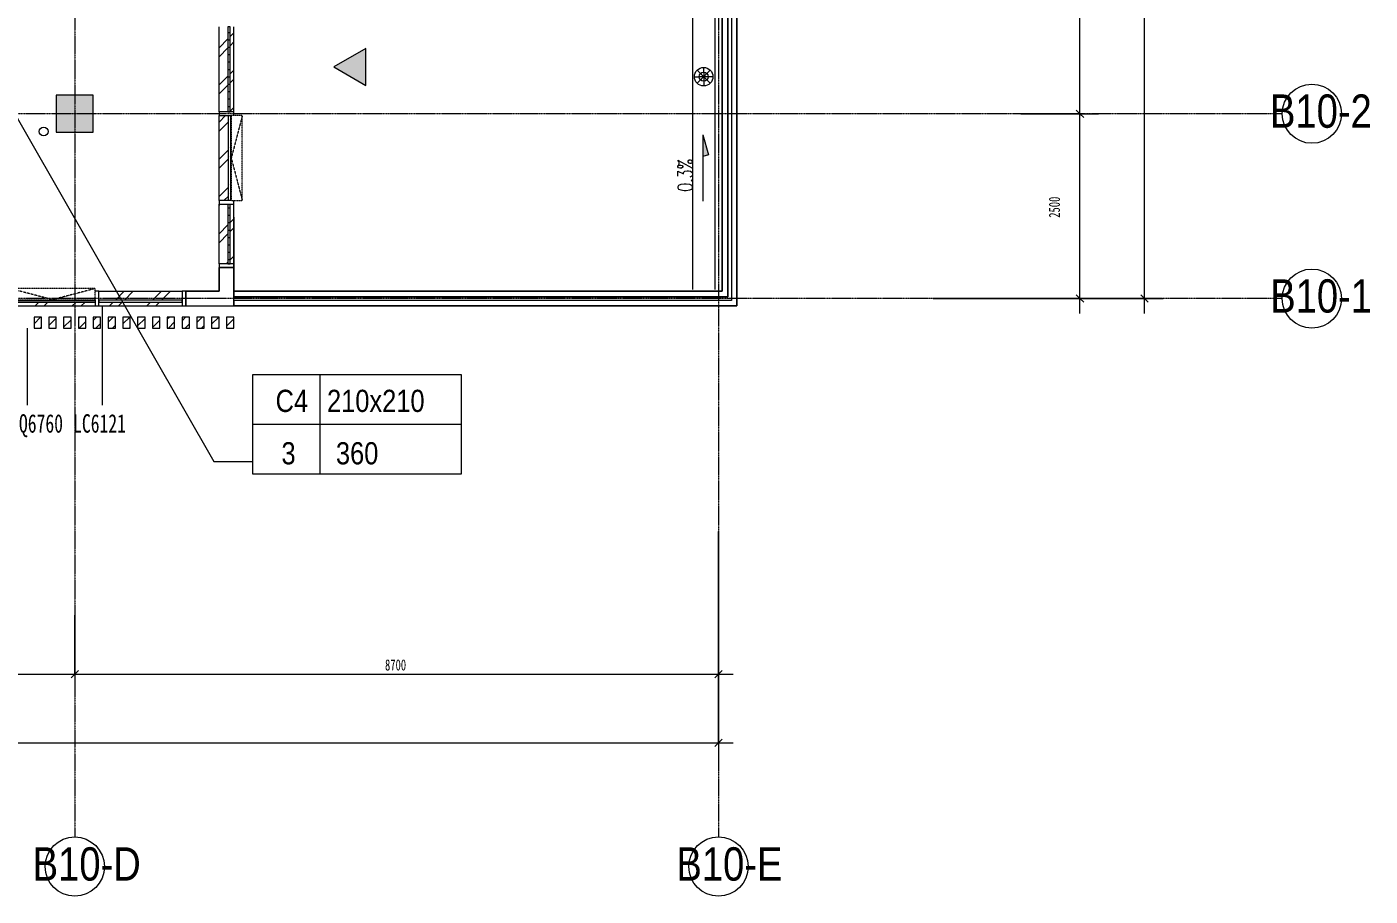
# Model space of a CAD drawing. Header units: millimetres. Extents: x 147619 to 200208, y -27981 to 8299.
# Drawn here: x 182053 to 200207, y -27981 to -16225 of the extents above; entities that cross this region are included whole.
import ezdxf

# ---------------------------------------------------------------- set-up
doc = ezdxf.new("R2010")
doc.units = ezdxf.units.MM
doc.linetypes.add('TJ Dash', pattern=[1.6, 1, -0.6])
doc.linetypes.add('轴网线', pattern=[22.24, 12.7, -3.18, 3.18, -3.18])
for name, color, linetype, lineweight in [('0-1', 7, 'Continuous', 5), ('A-ANNO-DIMS-100', 7, 'Continuous', 5), ('M-HVAC-CDFF-IDEN', 7, 'Continuous', 5)]:
    doc.layers.add(name, color=color, linetype=linetype, lineweight=lineweight)
for name, color, linetype, lineweight, true_color in [('0-2', 7, 'Continuous', 5, 0x515151), ('A-ANNO-DIMS-1', 7, 'Continuous', 5, 0x5151ff), ('A-ANNO-NOTE-1', 7, 'Continuous', 5, 0x515151), ('A-ANNO-NOTE-2', 7, 'Continuous', 5, 0x5151ff), ('A-ANNO-NOTE-3', 7, 'Continuous', 5, 0x888888), ('A-DETL-2', 7, 'Continuous', 5, 0x515151), ('A-DETL-GENF-1', 7, 'Continuous', 5, 0xe1e1e1), ('A-DETL-GENF-2', 7, 'Continuous', 5, 0x515151), ('A-DETL-MEDM-1', 7, 'Continuous', 5, 0x515151), ('A-FLOR-1', 7, 'Continuous', 5, 0x7f7f7f), ('A-FLOR-HRAL-1', 7, 'Continuous', 5, 0x515151), ('A-GENM-1', 7, 'Continuous', 5, 0xff8888), ('A-GLAZ-1', 7, 'TJ Dash', 5, 0x515151), ('A-GLAZ-2', 7, 'Continuous', 5, 0x515151), ('A-GLAZ-CURT-1', 7, 'Continuous', 5, 0x515151), ('A-GLAZ-CWMG-1', 7, 'Continuous', 5, 0x515151), ('A-GLAZ-CWMG-2', 7, 'Continuous', 5, 0x8b8b8b), ('A-WALL-1', 7, 'Continuous', 5, 0x515151), ('A-WALL-IDEN-1', 7, 'Continuous', 5, 0x5151ff), ('A-WALL-IDEN-2', 7, 'Continuous', 5, 0x515151), ('M-HVAC-CDFF-IDEN-1', 3, 'Continuous', 5, 0x00ff00), ('Q-SPCQ-1', 7, 'Continuous', 5, 0x515151), ('S-GRID-1', 7, '轴网线', 5, 0x5151ff), ('S-GRID-IDEN-1', 7, 'Continuous', 5, 0x515151), ('S-GRID-IDEN-2', 7, 'Continuous', 5, 0x5151ff)]:
    doc.layers.add(name, color=color, linetype=linetype, lineweight=lineweight, true_color=true_color)
doc.styles.add('RomanD_1', font='romand__.ttf', dxfattribs={"width": 0.7, "height": 200})
doc.styles.add('TJ_FangSong_Narrow', font='', dxfattribs={"height": 450})
doc.styles.add('TJ_FangSong_Narrow_1', font='', dxfattribs={"height": 300})
doc.styles.add('仿宋_1', font='', dxfattribs={"width": 0.7, "height": 150})
doc.styles.add('仿宋_4', font='', dxfattribs={"width": 0.7, "height": 250})
doc.styles.get('TJ_FangSong_Narrow').set_extended_font_data('TJ_FangSong_Narrow')
doc.styles.get('TJ_FangSong_Narrow_1').set_extended_font_data('TJ_FangSong_Narrow')
doc.styles.get('仿宋_1').set_extended_font_data('FangSong')
doc.styles.get('仿宋_4').set_extended_font_data('FangSong')
doc.dimstyles.new('对角线_-_1_5mm_仿宋', dxfattribs={"dimscale": 304.8, "dimtxt": 193.128667, "dimasz": 0.328084, "dimexe": 0.82021, "dimexo": 0.0625, "dimgap": 0.065617, "dimtad": 1, "dimdec": 0, "dimdsep": 46, "dimtxsty": '仿宋_1', "dimblk1": 'OBLIQUE', "dimblk2": 'OBLIQUE', "dimsah": 1, "dimcen": 0.09, "dimdle": 0.656168, "dimazin": 0, "dimtfac": 1, "dimtdec": 4, "dimtix": 1, "dimtmove": 2, "dimatfit": 3, "dimfxl": 2.624672, "dimfxlon": 1, "dimtvp": 1, "dimtolj": 1, "dimtzin": 0, "dimarcsym": 2})
doc.dimstyles.new('对角线_-_1_5mm_仿宋_1', dxfattribs={"dimscale": 304.8, "dimtxt": 193.128667, "dimasz": 0.328084, "dimexe": 0.82021, "dimexo": 0.0625, "dimgap": 0.065617, "dimtad": 1, "dimdec": 0, "dimdsep": 46, "dimtxsty": '仿宋_1', "dimblk1": 'OBLIQUE', "dimblk2": 'OBLIQUE', "dimsah": 1, "dimcen": 0.09, "dimdle": 0.656168, "dimazin": 0, "dimtfac": 1, "dimtdec": 4, "dimtix": 1, "dimtmove": 0, "dimatfit": 3, "dimfxl": 2.624672, "dimfxlon": 1, "dimtvp": 1, "dimtolj": 1, "dimtzin": 0, "dimarcsym": 2})
pattern_1 = [(45, (0, 0), (-251.4472, 251.4472), []), (45, (0, 381), (-251.4472, 251.4472), [])]

# ---------------------------------------------------------------- blocks, each defined once
blk = doc.blocks.new('矩形竖梃 - 100_100mm 木色铝方通-2754005-10-003 三层空调通风平面图')
at = {"layer": 'A-GLAZ-CWMG-1'}
h = blk.add_hatch(dxfattribs=at)
h.set_pattern_fill('FP_19', color=256, style=0, pattern_type=2)
h.set_pattern_definition([(135, (184800.01, 20300), (-70.71068, -70.71068), [])])
h.paths.add_polyline_path([(-50, 0), (-50, 150), (50, 150), (50, 0)], flags=0)
for p, q in [((-50, 150), (50, 150)), ((-50, 0), (-50, 150)), ((50, 0), (-50, 0)), ((50, 150), (50, 0))]:
    blk.add_line(p, q, dxfattribs=at)
blk = doc.blocks.new('矩形竖梃 - 100_100mm 木色铝方通-V18-10-003 三层空调通风平面图')
at = {"layer": 'A-GLAZ-CWMG-1'}
h = blk.add_hatch(dxfattribs=at)
h.set_pattern_fill('FP_20', color=256, style=0, pattern_type=2)
h.set_pattern_definition([(135, (184600.01, 20300), (-70.71068, -70.71068), [])])
h.paths.add_polyline_path([(-50, 0), (-50, 150), (50, 150), (50, 0)], flags=0)
for p, q in [((-50, 150), (50, 150)), ((-50, 0), (-50, 150)), ((50, 0), (-50, 0)), ((50, 150), (50, 0))]:
    blk.add_line(p, q, dxfattribs=at)
blk = doc.blocks.new('矩形竖梃 - 100_100mm 木色铝方通-V19-10-003 三层空调通风平面图')
at = {"layer": 'A-GLAZ-CWMG-1'}
h = blk.add_hatch(dxfattribs=at)
h.set_pattern_fill('FP_21', color=256, style=0, pattern_type=2)
h.set_pattern_definition([(135, (184400.01, 20300), (-70.71068, -70.71068), [])])
h.paths.add_polyline_path([(-50, 0), (-50, 150), (50, 150), (50, 0)], flags=0)
for p, q in [((-50, 150), (50, 150)), ((-50, 0), (-50, 150)), ((50, 0), (-50, 0)), ((50, 150), (50, 0))]:
    blk.add_line(p, q, dxfattribs=at)
blk = doc.blocks.new('矩形竖梃 - 100_100mm 木色铝方通-V20-10-003 三层空调通风平面图')
at = {"layer": 'A-GLAZ-CWMG-1'}
h = blk.add_hatch(dxfattribs=at)
h.set_pattern_fill('FP_22', color=256, style=0, pattern_type=2)
h.set_pattern_definition([(135, (184200.01, 20300), (-70.71068, -70.71068), [])])
h.paths.add_polyline_path([(-50, 0), (-50, 150), (50, 150), (50, 0)], flags=0)
for p, q in [((-50, 150), (50, 150)), ((-50, 0), (-50, 150)), ((50, 0), (-50, 0)), ((50, 150), (50, 0))]:
    blk.add_line(p, q, dxfattribs=at)
blk = doc.blocks.new('矩形竖梃 - 100_100mm 木色铝方通-V21-10-003 三层空调通风平面图')
at = {"layer": 'A-GLAZ-CWMG-1'}
h = blk.add_hatch(dxfattribs=at)
h.set_pattern_fill('FP_23', color=256, style=0, pattern_type=2)
h.set_pattern_definition([(135, (184000.01, 20300), (-70.71068, -70.71068), [])])
h.paths.add_polyline_path([(-50, 0), (-50, 150), (50, 150), (50, 0)], flags=0)
for p, q in [((-50, 150), (50, 150)), ((-50, 0), (-50, 150)), ((50, 0), (-50, 0)), ((50, 150), (50, 0))]:
    blk.add_line(p, q, dxfattribs=at)
blk = doc.blocks.new('矩形竖梃 - 100_100mm 木色铝方通-V22-10-003 三层空调通风平面图')
at = {"layer": 'A-GLAZ-CWMG-1'}
h = blk.add_hatch(dxfattribs=at)
h.set_pattern_fill('FP_24', color=256, style=0, pattern_type=2)
h.set_pattern_definition([(135, (183800.01, 20300), (-70.71068, -70.71068), [])])
h.paths.add_polyline_path([(-50, 0), (-50, 150), (50, 150), (50, 0)], flags=0)
for p, q in [((-50, 150), (50, 150)), ((-50, 0), (-50, 150)), ((50, 0), (-50, 0)), ((50, 150), (50, 0))]:
    blk.add_line(p, q, dxfattribs=at)
blk = doc.blocks.new('矩形竖梃 - 100_100mm 木色铝方通-V23-10-003 三层空调通风平面图')
at = {"layer": 'A-GLAZ-CWMG-1'}
h = blk.add_hatch(dxfattribs=at)
h.set_pattern_fill('FP_25', color=256, style=0, pattern_type=2)
h.set_pattern_definition([(135, (183600.01, 20300), (-70.71068, -70.71068), [])])
h.paths.add_polyline_path([(-50, 0), (-50, 150), (50, 150), (50, 0)], flags=0)
for p, q in [((-50, 150), (50, 150)), ((-50, 0), (-50, 150)), ((50, 0), (-50, 0)), ((50, 150), (50, 0))]:
    blk.add_line(p, q, dxfattribs=at)
blk = doc.blocks.new('矩形竖梃 - 100_100mm 木色铝方通-V24-10-003 三层空调通风平面图')
at = {"layer": 'A-GLAZ-CWMG-1'}
h = blk.add_hatch(dxfattribs=at)
h.set_pattern_fill('FP_26', color=256, style=0, pattern_type=2)
h.set_pattern_definition([(135, (183400.01, 20300), (-70.71068, -70.71068), [])])
h.paths.add_polyline_path([(-50, 0), (-50, 150), (50, 150), (50, 0)], flags=0)
for p, q in [((-50, 150), (50, 150)), ((-50, 0), (-50, 150)), ((50, 0), (-50, 0)), ((50, 150), (50, 0))]:
    blk.add_line(p, q, dxfattribs=at)
blk = doc.blocks.new('矩形竖梃 - 100_100mm 木色铝方通-V25-10-003 三层空调通风平面图')
at = {"layer": 'A-GLAZ-CWMG-1'}
h = blk.add_hatch(dxfattribs=at)
h.set_pattern_fill('FP_27', color=256, style=0, pattern_type=2)
h.set_pattern_definition([(135, (183200.01, 20300), (-70.71068, -70.71068), [])])
h.paths.add_polyline_path([(-50, 0), (-50, 150), (50, 150), (50, 0)], flags=0)
for p, q in [((-50, 150), (50, 150)), ((-50, 0), (-50, 150)), ((50, 0), (-50, 0)), ((50, 150), (50, 0))]:
    blk.add_line(p, q, dxfattribs=at)
blk = doc.blocks.new('矩形竖梃 - 100_100mm 木色铝方通-V26-10-003 三层空调通风平面图')
at = {"layer": 'A-GLAZ-CWMG-1'}
h = blk.add_hatch(dxfattribs=at)
h.set_pattern_fill('FP_28', color=256, style=0, pattern_type=2)
h.set_pattern_definition([(135, (183000.01, 20300), (-70.71068, -70.71068), [])])
h.paths.add_polyline_path([(-50, 0), (-50, 150), (50, 150), (50, 0)], flags=0)
for p, q in [((-50, 150), (50, 150)), ((-50, 0), (-50, 150)), ((50, 0), (-50, 0)), ((50, 150), (50, 0))]:
    blk.add_line(p, q, dxfattribs=at)
blk = doc.blocks.new('矩形竖梃 - 100_100mm 木色铝方通-V27-10-003 三层空调通风平面图')
at = {"layer": 'A-GLAZ-CWMG-1'}
h = blk.add_hatch(dxfattribs=at)
h.set_pattern_fill('FP_29', color=256, style=0, pattern_type=2)
h.set_pattern_definition([(135, (182800.01, 20300), (-70.71068, -70.71068), [])])
h.paths.add_polyline_path([(-50, 0), (-50, 150), (50, 150), (50, 0)], flags=0)
for p, q in [((-50, 150), (50, 150)), ((-50, 0), (-50, 150)), ((50, 0), (-50, 0)), ((50, 150), (50, 0))]:
    blk.add_line(p, q, dxfattribs=at)
blk = doc.blocks.new('矩形竖梃 - 100_100mm 木色铝方通-V28-10-003 三层空调通风平面图')
at = {"layer": 'A-GLAZ-CWMG-1'}
h = blk.add_hatch(dxfattribs=at)
h.set_pattern_fill('FP_30', color=256, style=0, pattern_type=2)
h.set_pattern_definition([(135, (182600.01, 20300), (-70.71068, -70.71068), [])])
h.paths.add_polyline_path([(-50, 0), (-50, 150), (50, 150), (50, 0)], flags=0)
for p, q in [((-50, 150), (50, 150)), ((-50, 0), (-50, 150)), ((50, 0), (-50, 0)), ((50, 150), (50, 0))]:
    blk.add_line(p, q, dxfattribs=at)
blk = doc.blocks.new('矩形竖梃 - 100_100mm 木色铝方通-V29-10-003 三层空调通风平面图')
at = {"layer": 'A-GLAZ-CWMG-1'}
h = blk.add_hatch(dxfattribs=at)
h.set_pattern_fill('FP_31', color=256, style=0, pattern_type=2)
h.set_pattern_definition([(135, (182400.01, 20300), (-70.71068, -70.71068), [])])
h.paths.add_polyline_path([(-50, 0), (-50, 150), (50, 150), (50, 0)], flags=0)
for p, q in [((-50, 150), (50, 150)), ((-50, 0), (-50, 150)), ((50, 0), (-50, 0)), ((50, 150), (50, 0))]:
    blk.add_line(p, q, dxfattribs=at)
blk = doc.blocks.new('矩形竖梃 - 100_100mm 木色铝方通-V30-10-003 三层空调通风平面图')
at = {"layer": 'A-GLAZ-CWMG-1'}
h = blk.add_hatch(dxfattribs=at)
h.set_pattern_fill('FP_32', color=256, style=0, pattern_type=2)
h.set_pattern_definition([(135, (182200.01, 20300), (-70.71068, -70.71068), [])])
h.paths.add_polyline_path([(-50, 0), (-50, 150), (50, 150), (50, 0)], flags=0)
for p, q in [((-50, 150), (50, 150)), ((-50, 0), (-50, 150)), ((50, 0), (-50, 0)), ((50, 150), (50, 0))]:
    blk.add_line(p, q, dxfattribs=at)
blk = doc.blocks.new('窗嵌板_50-70系列上悬铝窗-zx-内开 - 50 系列-2567979-10-003 三层空调通风平面图')
at = {"layer": 'A-GLAZ-1'}
for p, q in [((575, -85), (-575, -85)), ((-575, -85), (-575, -235)), ((-575, -235), (0, -85)), ((0, -85), (575, -235)), ((575, -235), (575, -85)), ((-575, -235), (575, -235))]:
    blk.add_line(p, q, dxfattribs=at)
at = {"layer": 'A-GLAZ-2'}
for p, q in [((-575, -72), (-575, -47)), ((-575, -47), (575, -47)), ((575, -72), (-575, -72)), ((575, -47), (575, -72))]:
    blk.add_line(p, q, dxfattribs=at)
blk = doc.blocks.new('矩形竖梃 - 50_200mm 长方形-V124-10-003 三层空调通风平面图')
at = {"layer": 'A-GLAZ-CWMG-2'}
h = blk.add_hatch(dxfattribs=at)
h.set_pattern_fill('FP_125', color=256, style=0, pattern_type=2)
h.set_pattern_definition(pattern_1)
h.paths.add_polyline_path([(182975, -20000), (182975, -19952), (181825, -19952), (181825, -20000), (182692, -20000)], flags=0)
h.paths.add_polyline_path([(182975, -19927), (182975, -19915), (181825, -19915), (181825, -19927), (182692, -19927)], flags=0)
at = {"layer": 'A-GLAZ-CWMG-1'}
blk.add_line((181825, -20000), (182975, -20000), dxfattribs=at)
blk = doc.blocks.new('矩形竖梃 - 50_200mm 长方形-2182452-10-003 三层空调通风平面图')
at = {"layer": 'A-GLAZ-CWMG-1'}
for p, q in [((-25, 200), (25, 200)), ((-25, 0), (-25, 200)), ((25, 0), (-25, 0)), ((25, 85), (25, 72.5)), ((25, 47.5), (25, 0))]:
    blk.add_line(p, q, dxfattribs=at)
blk = doc.blocks.new('系统嵌板 - TJ玻璃_30-V133-10-003 三层空调通风平面图')
at = {"layer": 'A-GLAZ-CURT-1'}
h = blk.add_hatch(dxfattribs=at)
h.set_pattern_fill('FP_131', color=256, style=0, pattern_type=2)
h.set_pattern_definition([(90, (-16800, -184850.01), (-100, 6e-15), [])])
h.paths.add_polyline_path([(575, -50), (-575, -50), (-575, -80), (575, -80)], flags=0)
for p, q in [((575, -50), (-575, -50)), ((-575, -50), (-575, -80)), ((-575, -80), (575, -80)), ((575, -80), (575, -50))]:
    blk.add_line(p, q, dxfattribs=at)
blk = doc.blocks.new('系统嵌板 - TJ玻璃_30-2655976-10-003 三层空调通风平面图')
at = {"layer": 'A-GLAZ-CURT-1'}
h = blk.add_hatch(dxfattribs=at)
h.set_pattern_fill('FP_132', color=256, style=0, pattern_type=2)
h.set_pattern_definition([(90, (-19027.5, -184850.01), (-100, 6e-15), [])])
h.paths.add_polyline_path([(402, -50), (-402, -50), (-402, -80), (402, -80)], flags=0)
for p, q in [((402, -50), (-402, -50)), ((-402, -50), (-402, -80)), ((-402, -80), (402, -80)), ((402, -80), (402, -50))]:
    blk.add_line(p, q, dxfattribs=at)
blk = doc.blocks.new('矩形竖梃 - 50_200mm 长方形-V139-10-003 三层空调通风平面图')
at = {"layer": 'A-GLAZ-CWMG-2'}
h = blk.add_hatch(dxfattribs=at)
h.set_pattern_fill('FP_125', color=256, style=0, pattern_type=2)
h.set_pattern_definition(pattern_1)
h.paths.add_polyline_path([(184650, -17375), (184770, -17375), (184770, -16225), (184650, -16225)], flags=0)
h.paths.add_polyline_path([(184850, -17375), (184850, -16225), (184800, -16225), (184800, -17375)], flags=0)
at = {"layer": 'A-GLAZ-CWMG-1'}
for p, q in [((184650, -17375), (184650, -16225)), ((184850, -17375), (184850, -16225))]:
    blk.add_line(p, q, dxfattribs=at)
blk = doc.blocks.new('矩形竖梃 - 50_200mm 长方形-2655974-10-003 三层空调通风平面图')
at = {"layer": 'A-GLAZ-CWMG-2'}
h = blk.add_hatch(dxfattribs=at)
h.set_pattern_fill('FP_125', color=256, style=0, pattern_type=2)
h.set_pattern_definition(pattern_1)
h.paths.add_polyline_path([(184770, -19430), (184770, -18625), (184650, -18625), (184650, -19430)], flags=0)
h.paths.add_polyline_path([(184850, -19430), (184850, -18625), (184800, -18625), (184800, -19430)], flags=0)
at = {"layer": 'A-GLAZ-CWMG-1'}
for p, q in [((184650, -19430), (184650, -18625)), ((184850, -19430), (184850, -18625))]:
    blk.add_line(p, q, dxfattribs=at)
blk = doc.blocks.new('栏杆扶手 - 50 x 12mm-1637074-10-003 三层空调通风平面图')
at = {"layer": 'A-FLOR-HRAL-1'}
for p, q in [((-25, 2), (-25, 6)), ((-25, 6), (25, 6)), ((25, 6), (25, 2))]:
    blk.add_line(p, q, dxfattribs=at)
blk = doc.blocks.new('栏杆扶手 - 50 x 12mm-V140-10-003 三层空调通风平面图')
at = {"layer": 'A-FLOR-HRAL-1'}
for p, q in [((-25, -6), (-25, -2)), ((-25, -6), (25, -6)), ((25, -2), (25, -6))]:
    blk.add_line(p, q, dxfattribs=at)
blk = doc.blocks.new('栏杆扶手 - 栏杆扶手-1310763-10-003 三层空调通风平面图')
for name, p, rotation in [('栏杆扶手 - 50 x 12mm-1637074-10-003 三层空调通风平面图', (184852, -8550), 90), ('栏杆扶手 - 50 x 12mm-V140-10-003 三层空调通风平面图', (184852, -19900), 269.9999999999998)]:
    blk.add_blockref(name, p, dxfattribs=dict(rotation=rotation))
blk = doc.blocks.new('顶部扶栏类型 - 顶部扶栏_内部_-1311130-10-003 三层空调通风平面图')
at = {"layer": 'A-FLOR-HRAL-1'}
for p, q in [((184850, -8575), (184850, -8525)), ((184850, -8525), (191575, -8525)), ((191575, -8525), (191575, -19925)), ((191525, -8575), (184850, -8575)), ((191525, -19875), (191525, -8575)), ((184850, -19925), (184850, -19875)), ((184850, -19875), (191525, -19875)), ((191575, -19925), (184850, -19925))]:
    blk.add_line(p, q, dxfattribs=at)
blk = doc.blocks.new('顶部扶栏类型 - 顶部扶栏_内部_-V142-10-003 三层空调通风平面图')
at = {"layer": 'A-FLOR-HRAL-1'}
for p, q in [((184850, -8525), (184850, -8575)), ((184850, -8525), (191575, -8525)), ((191575, -8525), (191575, -19925)), ((184850, -8575), (191525, -8575)), ((191525, -8575), (191525, -19875)), ((184850, -19925), (184850, -19875)), ((191525, -19875), (184850, -19875)), ((191575, -19925), (184850, -19925))]:
    blk.add_line(p, q, dxfattribs=at)
blk = doc.blocks.new('系统嵌板 - TJ玻璃_30-V152-10-003 三层空调通风平面图')
at = {"layer": 'A-GLAZ-CURT-1'}
for p, q in [((562.5, -50), (-562.5, -50)), ((-562.5, -50), (-562.5, -80)), ((-562.5, -80), (562.5, -80)), ((562.5, -80), (562.5, -50))]:
    blk.add_line(p, q, dxfattribs=at)
blk = doc.blocks.new('矩形竖梃 - 50_200mm 长方形-V153-10-003 三层空调通风平面图')
at = {"layer": 'A-GLAZ-CWMG-2'}
h = blk.add_hatch(dxfattribs=at)
h.set_pattern_fill('FP_134', color=256, style=0, pattern_type=2)
h.set_pattern_definition(pattern_1)
h.paths.add_polyline_path([(184150, -20000), (184150, -19950), (183025, -19950), (183025, -20000)], flags=0)
h.paths.add_polyline_path([(184150, -19920), (184150, -19800), (183025, -19800), (183025, -19920)], flags=0)
at = {"layer": 'A-GLAZ-CWMG-1'}
for p, q in [((183025, -19800), (184150, -19800)), ((183025, -20000), (184150, -20000))]:
    blk.add_line(p, q, dxfattribs=at)
blk = doc.blocks.new('矩形竖梃 - 50_200mm 长方形-2182457-10-003 三层空调通风平面图')
at = {"layer": 'A-GLAZ-CWMG-1'}
for p, q in [((0, 200), (-50, 200)), ((-50, 200), (-50, 0)), ((0, 0), (0, 200)), ((-50, 0), (0, 0))]:
    blk.add_line(p, q, dxfattribs=at)
blk = doc.blocks.new('雨水管 2d - 地漏 R50-1793327-10-003 三层空调通风平面图')
at = {"layer": 'Q-SPCQ-1'}
blk.add_circle((0, 0), 60, dxfattribs=at)
blk = doc.blocks.new('雨水斗 2d - 地漏 R100-669040-10-003 三层空调通风平面图')
at = {"layer": 'Q-SPCQ-1'}
for p, q in [((-125, 0), (-60, 0)), ((-42, 42), (-88, 88)), ((125, 0), (-60, 0)), ((88, 88), (-42, -42)), ((-42, 42), (88, -88)), ((0, 60), (0, 125)), ((0, 60), (0, -125)), ((-88, -88), (-42, -42))]:
    blk.add_line(p, q, dxfattribs=at)
for radius in [125, 60]:
    blk.add_circle((0, 0), radius, dxfattribs=at)
blk = doc.blocks.new('窗嵌板_50-70系列上悬铝窗-zx - 50 系列-2680890-10-003 三层空调通风平面图')
at = {"layer": 'A-GLAZ-1'}
for p, q in [((575, 115), (-575, 115)), ((-575, 115), (-575, -35)), ((-575, 115), (0, -35)), ((0, -35), (575, 115)), ((575, -35), (575, 115)), ((-575, -35), (575, -35))]:
    blk.add_line(p, q, dxfattribs=at)
at = {"layer": 'A-GLAZ-2'}
for p, q in [((-575, -72), (-575, -47)), ((-575, -47), (575, -47)), ((575, -72), (-575, -72)), ((575, -47), (575, -72))]:
    blk.add_line(p, q, dxfattribs=at)
blk = doc.blocks.new('矩形竖梃 - 50_200mm 长方形-1368803-10-003 三层空调通风平面图')
at = {"layer": 'A-GLAZ-CWMG-1'}
for p, q in [((-50, 200), (0, 200)), ((-50, 0), (-50, 200)), ((0, 200), (0, 0)), ((0, 0), (-50, 0))]:
    blk.add_line(p, q, dxfattribs=at)
blk = doc.blocks.new('矩形竖梃 - 50_200mm 长方形-V187-10-003 三层空调通风平面图')
at = {"layer": 'A-GLAZ-CWMG-2'}
h = blk.add_hatch(dxfattribs=at)
h.set_pattern_fill('FP_125', color=256, style=0, pattern_type=2)
h.set_pattern_definition(pattern_1)
h.paths.add_polyline_path([(184778, -18575), (184778, -17425), (184650, -17425), (184650, -18575)], flags=0)
h.paths.add_polyline_path([(184815, -18575), (184815, -17425), (184803, -17425), (184803, -18575)], flags=0)
at = {"layer": 'A-GLAZ-CWMG-1'}
blk.add_line((184650, -18575), (184650, -17425), dxfattribs=at)
blk = doc.blocks.new('矩形竖梃 - 50_200mm 长方形-1366838-10-003 三层空调通风平面图')
at = {"layer": 'A-GLAZ-CWMG-1'}
for p, q in [((-25, 200), (25, 200)), ((-25, 0), (-25, 200)), ((25, 200), (25, 72.5)), ((25, 0), (-25, 0)), ((25, 47.5), (25, 35))]:
    blk.add_line(p, q, dxfattribs=at)
blk = doc.blocks.new('矩形竖梃 - 50_200mm 长方形-V144-10-003 三层空调通风平面图')
at = {"layer": 'A-GLAZ-CWMG-1'}
for p, q in [((-25, 200), (25, 200)), ((-25, 72.5), (-25, 200)), ((25, 200), (25, 0)), ((-25, 35), (-25, 47.5)), ((25, 0), (-25, 0))]:
    blk.add_line(p, q, dxfattribs=at)
blk = doc.blocks.new('标记_消防救援窗_平立面联动 - 标记_消防救援窗_平立面联动-1856936-10-003 三层空调通风平面图')
at = {"layer": 'A-GENM-1'}
blk.add_hatch(color=256, dxfattribs=at).paths.add_polyline_path([(250, -933), (0, -500), (-250, -933)], flags=0)
at = {"layer": 'A-DETL-GENF-2'}
for p, q in [((0, -500), (-250, -933)), ((250, -933), (0, -500)), ((-250, -933), (250, -933))]:
    blk.add_line(p, q, dxfattribs=at)
blk = doc.blocks.new('DIMBLOCK1-10-003 三层空调通风平面图')
at = {"layer": 'A-ANNO-DIMS-100', "color": 173, "true_color": 0x5151ff, "transparency": 16777216}
for p, q in [((195486, -17400), (196536, -17400)), ((196286, -17400), (195486, -17400)), ((196286, -17400), (196236, -17350)), ((196286, -20100), (196286, -17400)), ((196286, -17400), (196336, -17450)), ((195486, -19900), (196536, -19900)), ((196286, -19900), (195486, -19900)), ((196286, -19900), (196236, -19850)), ((196286, -19900), (196336, -19950))]:
    blk.add_line(p, q, dxfattribs=at)
at = {"layer": 'A-ANNO-DIMS-100', "color": 0, "transparency": 16777216, "insert": (195865, -18807), "char_height": 150, "width": 377.27, "attachment_point": 1, "rotation": 90, "line_spacing_factor": 0.898273, "style": '仿宋_1'}
blk.add_mtext('2500', dxfattribs=at)
blk = doc.blocks.new('_Oblique')
at = {"color": 0, "linetype": 'ByBlock', "lineweight": -2}
blk.add_line((-0.5, -0.5), (0.5, 0.5), dxfattribs=at)
blk = doc.blocks.new('DIMBLOCK2-10-003 三层空调通风平面图')
at = {"layer": 'A-ANNO-DIMS-100', "color": 173, "true_color": 0x5151ff, "transparency": 16777216}
for p, q in [((195486, -8700), (196536, -8700)), ((196286, -8700), (195486, -8700)), ((196286, -8700), (196236, -8650)), ((196286, -17400), (196286, -8700)), ((196286, -8700), (196336, -8750)), ((195486, -17400), (196536, -17400)), ((196286, -17400), (195486, -17400)), ((196286, -17400), (196236, -17350)), ((196286, -17400), (196336, -17450))]:
    blk.add_line(p, q, dxfattribs=at)
at = {"layer": 'A-ANNO-DIMS-100', "color": 0, "transparency": 16777216, "insert": (195865, -13207), "char_height": 150, "width": 377.27, "attachment_point": 1, "rotation": 90, "line_spacing_factor": 0.898273, "style": '仿宋_1'}
blk.add_mtext('8700', dxfattribs=at)
blk = doc.blocks.new('DIMBLOCK9-10-003 三层空调通风平面图')
at = {"layer": 'A-ANNO-DIMS-100', "color": 173, "true_color": 0x5151ff, "transparency": 16777216}
for p, q in [((197159, -20100), (197159, 200)), ((197159, 0), (197109, 50)), ((194300, 0), (197409, 0)), ((197159, 0), (194300, 0)), ((197159, 0), (197209, -50)), ((194300, -19900), (197409, -19900)), ((197159, -19900), (194300, -19900)), ((197159, -19900), (197109, -19850)), ((197159, -19900), (197209, -19950))]:
    blk.add_line(p, q, dxfattribs=at)
at = {"layer": 'A-ANNO-DIMS-100', "color": 0, "transparency": 16777216, "insert": (196846, -10146), "char_height": 150, "width": 471.59, "attachment_point": 1, "rotation": 90, "line_spacing_factor": 0.898273, "style": '仿宋_1'}
blk.add_mtext('19900', dxfattribs=at)
blk = doc.blocks.new('DIMBLOCK14-10-003 三层空调通风平面图')
at = {"layer": 'A-ANNO-DIMS-100', "color": 173, "true_color": 0x5151ff, "transparency": 16777216}
for p, q in [((174000, -24180), (174000, -25230)), ((174000, -24980), (174000, -24180)), ((182700, -24180), (182700, -25230)), ((182700, -24980), (182700, -24180)), ((174000, -24980), (173950, -25030)), ((174000, -24980), (174050, -24930)), ((174000, -24980), (182700, -24980)), ((182700, -24980), (182650, -25030)), ((182700, -24980), (182750, -24930))]:
    blk.add_line(p, q, dxfattribs=at)
at = {"layer": 'A-ANNO-DIMS-100', "color": 0, "transparency": 16777216, "insert": (178193, -24779), "char_height": 150, "width": 377.27, "attachment_point": 1, "line_spacing_factor": 0.898273, "style": '仿宋_1'}
blk.add_mtext('8700', dxfattribs=at)
blk = doc.blocks.new('DIMBLOCK15-10-003 三层空调通风平面图')
at = {"layer": 'A-ANNO-DIMS-100', "color": 173, "true_color": 0x5151ff, "transparency": 16777216}
for p, q in [((182700, -24180), (182700, -25230)), ((182700, -24980), (182700, -24180)), ((191400, -24180), (191400, -25230)), ((191400, -24980), (191400, -24180)), ((182700, -24980), (182650, -25030)), ((182700, -24980), (182750, -24930)), ((182700, -24980), (191600, -24980)), ((191400, -24980), (191350, -25030)), ((191400, -24980), (191450, -24930))]:
    blk.add_line(p, q, dxfattribs=at)
at = {"layer": 'A-ANNO-DIMS-100', "color": 0, "transparency": 16777216, "insert": (186893, -24779), "char_height": 150, "width": 377.27, "attachment_point": 1, "line_spacing_factor": 0.898273, "style": '仿宋_1'}
blk.add_mtext('8700', dxfattribs=at)
blk = doc.blocks.new('DIMBLOCK16-10-003 三层空调通风平面图')
at = {"layer": 'A-ANNO-DIMS-100', "color": 173, "true_color": 0x5151ff, "transparency": 16777216}
for p, q in [((191400, -23050), (191400, -26159)), ((191400, -25909), (191400, -23050)), ((156600, -25109), (156600, -26159)), ((156600, -25909), (156600, -25109)), ((156400, -25909), (191600, -25909)), ((156600, -25909), (156550, -25959)), ((156600, -25909), (156650, -25859)), ((191400, -25909), (191350, -25959)), ((191400, -25909), (191450, -25859))]:
    blk.add_line(p, q, dxfattribs=at)
at = {"layer": 'A-ANNO-DIMS-100', "color": 0, "transparency": 16777216, "insert": (173804, -25707), "char_height": 150, "width": 471.59, "attachment_point": 1, "line_spacing_factor": 0.898273, "style": '仿宋_1'}
blk.add_mtext('34800', dxfattribs=at)
blk = doc.blocks.new('轴网 - R4_0-512320-10-003 三层空调通风平面图')
at = {"layer": 'S-GRID-IDEN-2'}
blk.add_circle((0, 0), 4, dxfattribs=at)
blk = doc.blocks.new('TJ符号_排水箭头_小 - 排水箭头 小-2094220-10-003 三层空调通风平面图')
at = {"layer": 'A-ANNO-NOTE-3'}
blk.add_hatch(color=256, dxfattribs=at).paths.add_polyline_path([(2.73, 0.78), (2.95, 0), (0, 0)], flags=0)
at = {"layer": 'A-ANNO-NOTE-2'}
for p, q in [((0, 0), (2.73, 0.78)), ((2.73, 0.78), (2.95, 0)), ((0, 0), (9, 0))]:
    blk.add_line(p, q, dxfattribs=at)
blk = doc.blocks.new('TJ_风口标注-样式二3mm_风量是文字_ - 标准-2906964-10-003 三层空调通风平面图')
at = {"layer": 'M-HVAC-CDFF-IDEN'}
for p, q in [((-5.4, -9.21), (-5.4, 4.29)), ((-5.4, 4.29), (22.78, 4.29)), ((22.78, 4.29), (22.78, -9.21)), ((22.78, -9.21), (-5.4, -9.21))]:
    blk.add_line(p, q, dxfattribs=at)
at = {"layer": 'M-HVAC-CDFF-IDEN-1'}
for p, q in [((3.73, -9.21), (3.73, 4.29)), ((-5.4, -2.46), (22.78, -2.46))]:
    blk.add_line(p, q, dxfattribs=at)
blk = doc.blocks.new('YXQH_AR_B9-20_rvt-1-10-003 三层空调通风平面图')
at = {"layer": 'A-DETL-GENF-1'}
h = blk.add_hatch(color=256, dxfattribs=at)
h.paths.add_polyline_path([(182450, -17650), (182950, -17650), (182950, -17150), (182450, -17150)], flags=0)
h.paths.add_polyline_path([(165465.9, -17650), (165600, -17650), (165600, -17050), (165000, -17050), (165000, -17650), (165200, -17650)], flags=0)
h.paths.add_polyline_path([(159500, -17650), (159500, -17200), (159050, -17200), (159050, -17525), (159056, -17525), (159056, -17575), (159050, -17575), (159050, -17650), (159250, -17650)], flags=0)
h.paths.add_polyline_path([(174300, -17650), (174300, -17050), (173700, -17050), (173700, -17650), (174078.7, -17650)], flags=0)
h.paths.add_polyline_path([(170970.6, -9250), (171250, -9250), (171250, -8750), (170750, -8750), (170750, -9250), (170900, -9250)], flags=0)
h.paths.add_polyline_path([(176800, -9050), (176800, -8500), (176300, -8500), (176300, -9050), (176600, -9050)], flags=0)
h.paths.add_polyline_path([(165000, -9000), (165500, -9000), (165500, -8500), (165000, -8500)], flags=0)
h.paths.add_polyline_path([(182691.5, -8950), (182950, -8950), (182950, -8450), (182450, -8450), (182450, -8950)], flags=0)
h.paths.add_polyline_path([(156425, -8950), (156425, -8946), (156475, -8946), (156475, -8950), (156850, -8950), (156850, -8450), (156350, -8450), (156350, -8950)], flags=0)
h.paths.add_polyline_path([(182791.4, -7000), (182950, -7000), (182950, -6500), (182550, -6500.7), (182550, -7000), (182750, -7000)], flags=0)
h.paths.add_polyline_path([(168050, -1530), (168250, -1530), (168250, -1130), (168050, -1130), (168050, -1450)], flags=0)
h.paths.add_polyline_path([(170900, -1530), (171100, -1530), (171100, -1130), (170900, -1130)], flags=0)
h.paths.add_polyline_path([(173750, -1530), (173950, -1530), (173950, -1130), (173750, -1130), (173750, -1450)], flags=0)
h.paths.add_polyline_path([(176400, -350), (176800, -350), (176800, 250), (176200, 250), (176200, -350), (176231.9, -350)], flags=0)
h.paths.add_polyline_path([(165400, -250), (165500, -250), (165500, 250), (165000, 250), (165000, -250), (165240, -250)], flags=0)
h.paths.add_polyline_path([(156408.8, -250), (156850, -250), (156850, 250), (156350, 250), (156350, -250)], flags=0)
h.paths.add_polyline_path([(171093.6, -150), (171100, -150), (171100, 250), (170900, 250), (170900, -150)], flags=0)
h.paths.add_polyline_path([(173750, -150), (173950, -150), (173950, 250), (173750, 250), (173750, 50)], flags=0)
h.paths.add_polyline_path([(168226.5, -150), (168250, -150), (168250, 250), (168050, 250), (168050, -150), (168223.3, -150)], flags=0)
at = {"layer": 'A-DETL-2'}
for p, q in [((191350, -13885), (191350, -19775)), ((191050, -14185), (191050, -19775))]:
    blk.add_line(p, q, dxfattribs=at)
at = {"layer": 'A-DETL-MEDM-1'}
for p, q in [((182950, -17150), (182450, -17150)), ((182450, -17150), (182450, -17650)), ((182950, -17650), (182950, -17150)), ((182450, -17650), (182950, -17650))]:
    blk.add_line(p, q, dxfattribs=at)
at = {"layer": 'A-FLOR-1'}
for p, q in [((191450, -19800), (191450, -8650)), ((184850, -18796.8), (184850, -19800)), ((184650, -19800), (184650, -19480)), ((184200, -19800), (184650, -19800)), ((184850, -19800), (191450, -19800))]:
    blk.add_line(p, q, dxfattribs=at)
at = {"layer": 'A-WALL-1'}
for p, q in [((191650, -8450), (191650, -20000)), ((191650, -20000), (191650, -8450)), ((191450, -8650), (191450, -19800)), ((191450, -19800), (191450, -8650)), ((184650, -19480), (184650, -19800)), ((184850, -19480), (184650, -19480)), ((184650, -19480), (184650, -19800)), ((184650, -19480), (184850, -19480)), ((184850, -19800), (184850, -19480)), ((184850, -19800), (184850, -19480)), ((184650, -19800), (184200, -19800)), ((184200, -19800), (184200, -20000)), ((184200, -19800), (184200, -20000)), ((184850, -20000), (184850, -19800)), ((184850, -19800), (191450, -19800)), ((191450, -19800), (184850, -19800)), ((184850, -19800), (184850, -19875)), ((184850, -19925), (184850, -20000)), ((184200, -20000), (184850, -20000)), ((184850, -20000), (191450, -20000)), ((191450, -20000), (184850, -20000)), ((191650, -20000), (191450, -20000)), ((191450, -20000), (191650, -20000))]:
    blk.add_line(p, q, dxfattribs=at)
at = {"layer": 'A-WALL-IDEN-1'}
for p, q in [((183069.1, -20000), (183069.1, -21342.6)), ((182055.9, -20300), (182055.9, -21342.6))]:
    blk.add_line(p, q, dxfattribs=at)
at = {"layer": 'S-GRID-1'}
for p, q in [((182700, 7499.5), (182700, -27181.2)), ((191400, 7499.5), (191400, -27181.2)), ((199020.5, -17400), (148552.6, -17400)), ((199020.5, -19900), (148552.6, -19900))]:
    blk.add_line(p, q, dxfattribs=at)
at = {"layer": '0-2'}
for name, p in [('栏杆扶手 - 栏杆扶手-1310763-10-003 三层空调通风平面图', (0, 0)), ('顶部扶栏类型 - 顶部扶栏_内部_-1311130-10-003 三层空调通风平面图', (0, 0)), ('顶部扶栏类型 - 顶部扶栏_内部_-V142-10-003 三层空调通风平面图', (0, 0)), ('矩形竖梃 - 50_200mm 长方形-V139-10-003 三层空调通风平面图', (0, 0)), ('雨水斗 2d - 地漏 R100-669040-10-003 三层空调通风平面图', (191200, -16899.3)), ('矩形竖梃 - 50_200mm 长方形-V187-10-003 三层空调通风平面图', (0, 0)), ('雨水管 2d - 地漏 R50-1793327-10-003 三层空调通风平面图', (182280, -17640)), ('矩形竖梃 - 50_200mm 长方形-2655974-10-003 三层空调通风平面图', (0, 0)), ('矩形竖梃 - 50_200mm 长方形-V124-10-003 三层空调通风平面图', (0, 0)), ('矩形竖梃 - 50_200mm 长方形-V153-10-003 三层空调通风平面图', (0, 0)), ('矩形竖梃 - 50_200mm 长方形-2182457-10-003 三层空调通风平面图', (184200, -20000))]:
    blk.add_blockref(name, p, dxfattribs=at)
for name, p, rotation in [('系统嵌板 - TJ玻璃_30-V133-10-003 三层空调通风平面图', (184850, -16800), 269.9999999999998), ('标记_消防救援窗_平立面联动 - 标记_消防救援窗_平立面联动-1856936-10-003 三层空调通风平面图', (185700, -16767.3), 90.0000000000005), ('窗嵌板_50-70系列上悬铝窗-zx - 50 系列-2680890-10-003 三层空调通风平面图', (184850, -18000), 269.9999999999998), ('系统嵌板 - TJ玻璃_30-2655976-10-003 三层空调通风平面图', (184850, -19027.5), 269.9999999999998), ('窗嵌板_50-70系列上悬铝窗-zx-内开 - 50 系列-2567979-10-003 三层空调通风平面图', (182400, -20000), 180), ('系统嵌板 - TJ玻璃_30-V152-10-003 三层空调通风平面图', (183587.5, -20000), 180)]:
    blk.add_blockref(name, p, dxfattribs=dict(at, rotation=rotation))
for name, p, xscale, yscale, zscale, rotation in [('轴网 - R4_0-512320-10-003 三层空调通风平面图', (199420.5, -17400), 99.99999999999993, 99.99999999999993, 99.99999999999993, 89.99999999999984), ('TJ符号_排水箭头_小 - 排水箭头 小-2094220-10-003 三层空调通风平面图', (191186.9, -17684.4), 100, 100, 100, 270.0000000000003), ('轴网 - R4_0-512320-10-003 三层空调通风平面图', (199420.5, -19900), 99.99999999999993, 99.99999999999993, 99.99999999999993, 89.99999999999984), ('轴网 - R4_0-512320-10-003 三层空调通风平面图', (182700, -27581.2), 99.99999999999993, 99.99999999999993, 99.99999999999993, 180), ('轴网 - R4_0-512320-10-003 三层空调通风平面图', (191400, -27581.2), 99.99999999999993, 99.99999999999993, 99.99999999999993, 180)]:
    blk.add_blockref(name, p, dxfattribs=dict(at, xscale=xscale, yscale=yscale, zscale=zscale, rotation=rotation))
at = {"layer": '0-2', "extrusion": (0, 0, -1), "rotation": 270.0000000000002}
for name, p in [('矩形竖梃 - 50_200mm 长方形-1366838-10-003 三层空调通风平面图', (-184850, -17400)), ('矩形竖梃 - 50_200mm 长方形-V144-10-003 三层空调通风平面图', (-184850, -18600)), ('矩形竖梃 - 50_200mm 长方形-1368803-10-003 三层空调通风平面图', (-184850, -19480))]:
    blk.add_blockref(name, p, dxfattribs=at)
at = {"layer": '0-2', "extrusion": (0, 0, -1)}
for name, p in [('矩形竖梃 - 50_200mm 长方形-2182452-10-003 三层空调通风平面图', (-183000, -20000)), ('矩形竖梃 - 100_100mm 木色铝方通-V30-10-003 三层空调通风平面图', (-182200, -20300)), ('矩形竖梃 - 100_100mm 木色铝方通-V29-10-003 三层空调通风平面图', (-182400, -20300)), ('矩形竖梃 - 100_100mm 木色铝方通-V28-10-003 三层空调通风平面图', (-182600, -20300)), ('矩形竖梃 - 100_100mm 木色铝方通-V27-10-003 三层空调通风平面图', (-182800, -20300)), ('矩形竖梃 - 100_100mm 木色铝方通-V26-10-003 三层空调通风平面图', (-183000, -20300)), ('矩形竖梃 - 100_100mm 木色铝方通-V25-10-003 三层空调通风平面图', (-183200, -20300)), ('矩形竖梃 - 100_100mm 木色铝方通-V24-10-003 三层空调通风平面图', (-183400, -20300)), ('矩形竖梃 - 100_100mm 木色铝方通-V23-10-003 三层空调通风平面图', (-183600, -20300)), ('矩形竖梃 - 100_100mm 木色铝方通-V22-10-003 三层空调通风平面图', (-183800, -20300)), ('矩形竖梃 - 100_100mm 木色铝方通-V21-10-003 三层空调通风平面图', (-184000, -20300)), ('矩形竖梃 - 100_100mm 木色铝方通-V20-10-003 三层空调通风平面图', (-184200, -20300)), ('矩形竖梃 - 100_100mm 木色铝方通-V19-10-003 三层空调通风平面图', (-184400, -20300)), ('矩形竖梃 - 100_100mm 木色铝方通-V18-10-003 三层空调通风平面图', (-184600, -20300)), ('矩形竖梃 - 100_100mm 木色铝方通-2754005-10-003 三层空调通风平面图', (-184800, -20300))]:
    blk.add_blockref(name, p, dxfattribs=at)
at = {"layer": 'A-ANNO-NOTE-1', "insert": (190851.2, -18454), "char_height": 200, "width": 611.688, "attachment_point": 1, "rotation": 90, "style": 'RomanD_1'}
blk.add_mtext('0.3%', dxfattribs=at)
at = {"layer": 'A-WALL-IDEN-2', "char_height": 250, "attachment_point": 1, "style": '仿宋_4'}
for s, insert, width in [('LBYMQ6760', (181470, -21463), 1414.177), ('LC6121', (182677.8, -21463), 942.784)]:
    blk.add_mtext(s, dxfattribs=dict(at, insert=insert, width=width))
at = {"layer": 'S-GRID-IDEN-1', "char_height": 450, "attachment_point": 1, "style": 'TJ_FangSong_Narrow'}
for s, insert, width in [('B10-2', (198854.2, -17139.4), 1362.869), ('B10-1', (198857.2, -19639.4), 1354.852), ('B10-D', (182131.7, -27320.7), 1370.886), ('B10-E', (190831.7, -27320.7), 1370.886)]:
    blk.add_mtext(s, dxfattribs=dict(at, insert=insert, width=width))
at = {"layer": 'A-ANNO-DIMS-1'}
for base, p1, p2, override, picture, middle in [((197159.2, 0), (194300.3, -19900), (194300.3, 0), {"dimpost": '<>', "dimfxl": 19900}, 'DIMBLOCK9-10-003 三层空调通风平面图', (196945.8, -9910.7)), ((196286.4, -8700), (195486.4, -17400), (195486.4, -8700), {"dimpost": '<>', "dimfxl": 8700}, 'DIMBLOCK2-10-003 三层空调通风平面图', (195964.5, -13018.6)), ((196286.4, -17400), (195486.4, -19900), (195486.4, -17400), {"dimpost": '<>', "dimfxl": 2500}, 'DIMBLOCK1-10-003 三层空调通风平面图', (195964.5, -18618.6))]:
    dim = blk.add_linear_dim(base=base, p1=p1, p2=p2, angle=90, dimstyle='对角线_-_1_5mm_仿宋', override=override, dxfattribs=at)
    dim.commit()
    dim.dimension.update_dxf_attribs({"geometry": picture, "text_midpoint": middle, "dimtype": 160, "text_rotation": 90})
for base, p1, p2, override, picture, middle in [((191400, -25908.9), (156600, -25108.9), (191400, -23050), {"dimpost": '<>', "dimfxl": 34860.853844}, 'DIMBLOCK16-10-003 三层空调通风平面图', (174000, -25813.1)), ((182700, -24980.2), (174000, -24180.2), (182700, -24180.2), {"dimpost": '<>', "dimfxl": 8700}, 'DIMBLOCK14-10-003 三层空调通风平面图', (178350, -24884.4)), ((191400, -24980.2), (182700, -24180.2), (191400, -24180.2), {"dimpost": '<>', "dimfxl": 8700}, 'DIMBLOCK15-10-003 三层空调通风平面图', (187050, -24884.4))]:
    dim = blk.add_linear_dim(base=base, p1=p1, p2=p2, dimstyle='对角线_-_1_5mm_仿宋_1', override=override, dxfattribs=at)
    dim.commit()
    dim.dimension.update_dxf_attribs({"geometry": picture, "text_midpoint": middle})

msp = doc.modelspace()

# ---------------------------------------------------------------- linework, layer by layer
at = {"layer": 'M-HVAC-CDFF-IDEN'}
for p, q in [((181300.2, -16374.2), (184579.1, -22102.1)), ((184579.1, -22102.1), (185104.5, -22102.1))]:
    msp.add_line(p, q, dxfattribs=at)

# ---------------------------------------------------------------- block references
at = {"layer": '0-1'}
msp.add_blockref('YXQH_AR_B9-20_rvt-1-10-003 三层空调通风平面图', (0, 0), dxfattribs=at)
at = {"layer": 'M-HVAC-CDFF-IDEN', "xscale": 99.99999999999993, "yscale": 99.99999999999993, "zscale": 99.99999999999993}
msp.add_blockref('TJ_风口标注-样式二3mm_风量是文字_ - 标准-2906964-10-003 三层空调通风平面图', (185644.9, -21353.8), dxfattribs=at)

# ---------------------------------------------------------------- texts
at = {"layer": 'M-HVAC-CDFF-IDEN-1', "char_height": 300, "attachment_point": 1, "style": 'TJ_FangSong_Narrow_1'}
for s, insert, width in [('C4', (185414.3, -21133.1), 376.793), ('210x210', (186109.6, -21133.1), 1218.565), ('\\fTJ_FangSong_Narrow|b0|i0|c134|p2|;3', (185493.8, -21841.7), 184.388), ('360', (186230.1, -21841.7), 537.131)]:
    msp.add_mtext(s, dxfattribs=dict(at, insert=insert, width=width))

doc.saveas('drawing.dxf')
